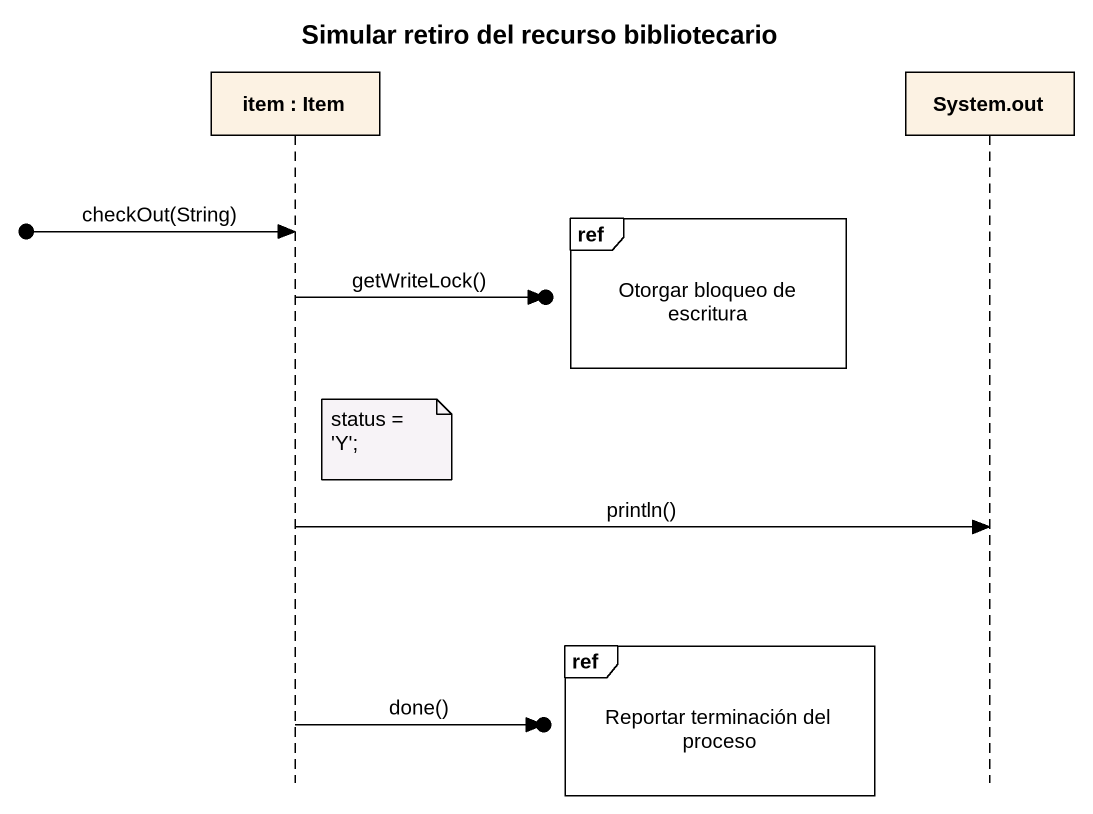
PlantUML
@startuml
title Simular retiro del recurso bibliotecario
hide footbox
participant "item : Item" as item
participant "System.out" as System_out

ref over System_out : Otorgar bloqueo de escritura
[o-> item : checkOut(String)
item ->o] : getWriteLock()
note right of item : status = 'Y';
item -> System_out : println()
ref over System_out : Reportar terminación del proceso
item ->o] : done()
@enduml
